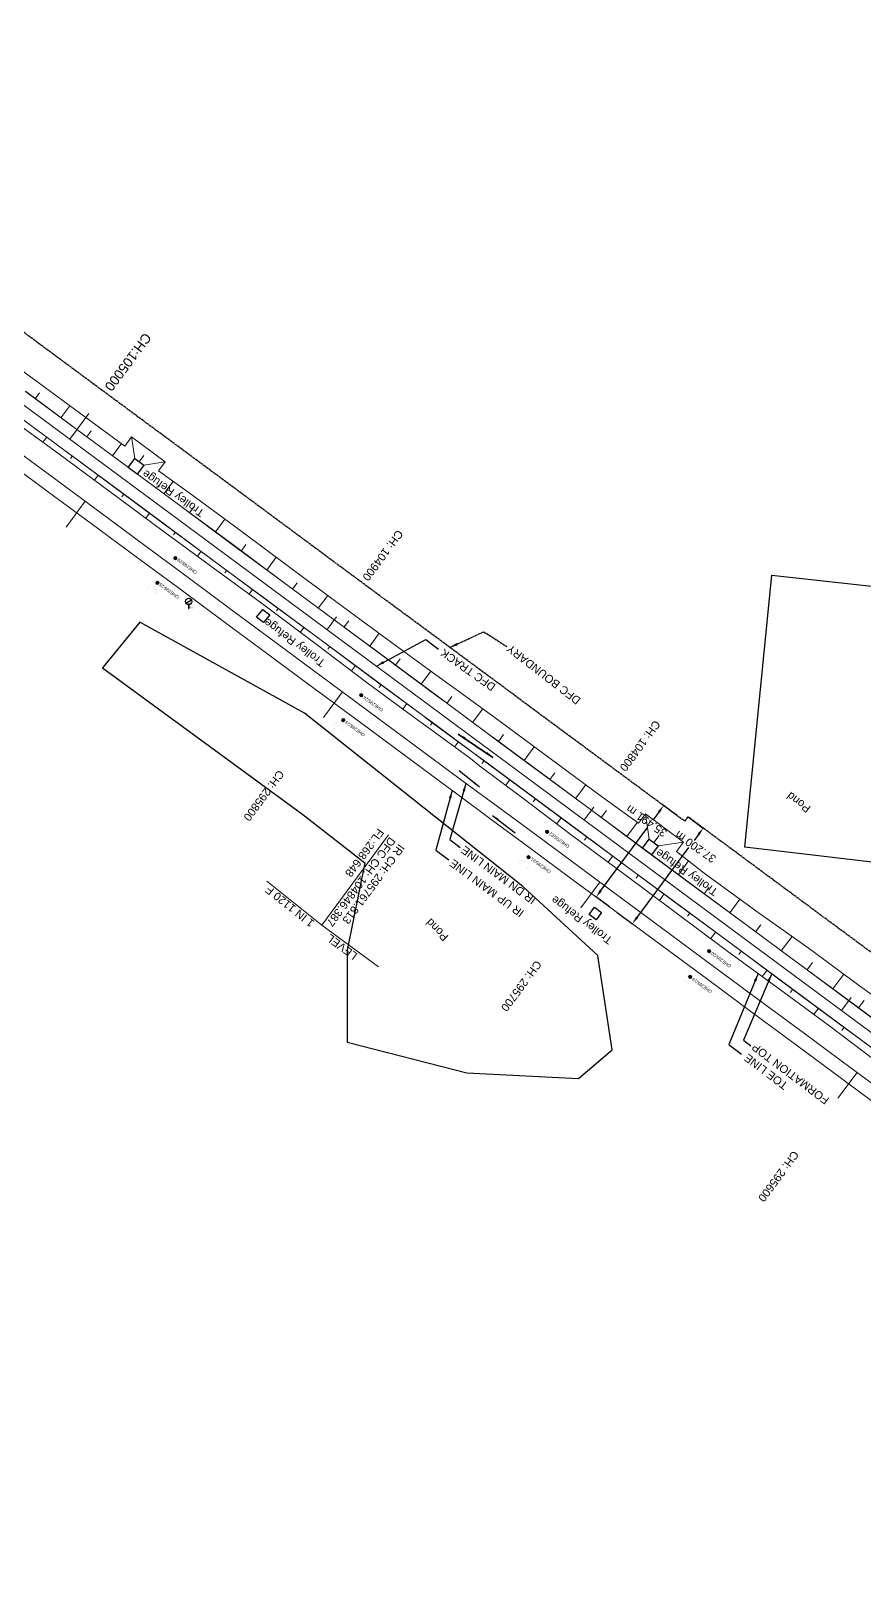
# Model space of a CAD drawing. Header units: metres. Extents: x 644418 to 1306172, y 3366650 to 6747308.
# Drawn here: x 648078.3 to 648338.7, y 3377028.2 to 3377508 of the extents above; entities that cross this region are included whole.
import ezdxf
from ezdxf.enums import TextEntityAlignment as Align

# ---------------------------------------------------------------- set-up
doc = ezdxf.new("R2010")
doc.units = ezdxf.units.M
doc.header["$MEASUREMENT"] = 0
doc.linetypes.add('CENTER', pattern=[2, 1.25, -0.25, 0.25, -0.25])
doc.layers.get('Defpoints').update_dxf_attribs({"lineweight": 0})
for name, color, linetype in [('DFCC Boundary', 6, 'CENTER'), ('POND', 5, 'Continuous'), ('PROPOSED DFCC FORMATION LINE', 187, 'Continuous'), ('PROPOSED FORMATION LINE - PLAN', 187, 'Continuous'), ('T_G', 8, 'Continuous'), ('TOPO_TEXT', 251, 'Continuous'), ('Trolley Refuse', 10, 'Continuous'), ('TROLLEY_STAND', 7, 'Continuous')]:
    doc.layers.add(name, color=color, linetype=linetype)
for name, color, linetype, lineweight in [('Existing Chainage', 7, 'Continuous', 0), ('Existing IR Track', 143, 'Continuous', 0), ('flow direction', 7, 'Continuous', 0), ('OHE MAST', 8, 'Continuous', 0), ('OHE MAST TEXT', 8, 'Continuous', 0), ('Proposed Chainage', 10, 'Continuous', 0), ('PROPOSED DFC TRACK', 1, 'Continuous', 0), ('PROPOSED DFCC TOE LINE', 239, 'Continuous', 0), ('PROPOSED DFCC TOE SLOPES', 239, 'Continuous', 0), ('PROPOSED DFCC TRACK', 1, 'Continuous', 0), ('PROPOSED GRADES IN PLAN', 10, 'Continuous', 0)]:
    doc.layers.add(name, color=color, linetype=linetype, lineweight=lineweight)
doc.styles.add('CUT-FILL', font='cut-fill.shx', dxfattribs={"height": 2})
doc.styles.get("Standard").update_dxf_attribs({"font": 'arial.ttf'})
doc.styles.add('Style-Arial', font='arial.ttf')
doc.dimstyles.new('DIM', dxfattribs={"dimtxt": 2.5, "dimasz": 2.5, "dimexe": 0.18, "dimexo": 0.0625, "dimgap": 0.09, "dimtad": 0, "dimtih": 1, "dimtoh": 1, "dimdec": 3, "dimzin": 0, "dimdsep": 46, "dimtxsty": 'Standard', "dimcen": 0.09, "dimadec": 0, "dimazin": 0, "dimtfac": 1, "dimtdec": 3, "dimtofl": 0, "dimtmove": 0, "dimatfit": 3, "dimfxl": 1, "dimtolj": 1, "dimtzin": 0, "dimarcsym": 0})
doc.dimstyles.new('ISO-25', dxfattribs={"dimtxt": 2.5, "dimasz": 2.5, "dimexe": 1.25, "dimexo": 0.625, "dimtad": 1, "dimtxsty": 'Standard', "dimcen": 2.5, "dimadec": 0, "dimazin": 0, "dimtfac": 1, "dimtmove": 0, "dimatfit": 3, "dimfxl": 1, "dimarcsym": 0})

# ---------------------------------------------------------------- blocks, each defined once
blk = doc.blocks.new('T-G')
at = {"color": 8}
for points in [[(-0.87, 1.71), (0.85, 2.73)], [(-0.85, 1.68), (0.87, 2.7)], [(-0.07, 1.2), (-0.07, 0)], [(-0.07, 0), (0.07, 0)], [(0.07, 1.2), (0.07, 0)]]:
    blk.add_lwpolyline(points, dxfattribs=at)
blk.add_circle((0, 2.19), 1, dxfattribs=at)
at = {"color": 8, "style": 'CUT-FILL'}
for s, p in [('T', (-0.08, 2.5, 203.18)), ('G', (-0.08, 1.51, 203.18))]:
    blk.add_text(s, height=0.4, dxfattribs=at).set_placement(p)
blk = doc.blocks.new('OHE MAST')
h = blk.add_hatch(color=256)
edge = h.paths.add_edge_path()
edge.add_arc((0, 0), 0.514, 0, 360)
at = {"const_width": 0.01, "flags": 128}
for points in [[(1.5, 3.5), (1.5, 2), (-1.5, 2), (-1.5, 3.5)], [(0, 2), (0, 0)]]:
    blk.add_lwpolyline(points, dxfattribs=at)
blk.add_circle((0, 0), 0.514)
blk = doc.blocks.new('*D1918')
at = {"layer": 'Defpoints', "color": 0, "linetype": 'Continuous', "ltscale": 0.5, "transparency": 16777216}
for p in [(648283.62, 3377262.37), (648261.49, 3377232.47), (648266.26, 3377228.93)]:
    blk.add_point(p, dxfattribs=at)
at = {"layer": 'DFCC Boundary', "color": 0, "linetype": 'Continuous', "lineweight": -2, "ltscale": 0.5, "transparency": 16777216}
for p, q in [((648283.67, 3377262.33), (648288.54, 3377258.73)), ((648286.9, 3377256.83), (648285.54, 3377254.98)), ((648267.75, 3377230.94), (648283.91, 3377252.78)), ((648261.54, 3377232.43), (648266.41, 3377228.83))]:
    blk.add_line(p, q, dxfattribs=at)
at = {"layer": 'DFCC Boundary', "color": 0, "linetype": 'Continuous', "ltscale": 0.5, "transparency": 16777216}
for points in [[(648286.57, 3377257.07), (648287.24, 3377256.58), (648288.39, 3377258.84)], [(648267.41, 3377231.19), (648268.08, 3377230.69), (648266.26, 3377228.93)]]:
    blk.add_solid(points, dxfattribs=at)
at = {"layer": 'DFCC Boundary', "color": 0, "linetype": 'Continuous', "ltscale": 0.5, "transparency": 16777216, "insert": (648286.01, 3377252.98), "char_height": 2.5, "attachment_point": 5, "rotation": 145}
blk.add_mtext('\\A1;37.200 m', dxfattribs=at)
blk = doc.blocks.new('*D1919')
at = {"layer": 'Defpoints', "color": 0, "linetype": 'Continuous', "ltscale": 0.5, "transparency": 16777216}
for p in [(648280.23, 3377262.74), (648254.94, 3377237.3), (648259.14, 3377234.2)]:
    blk.add_point(p, dxfattribs=at)
at = {"layer": 'DFCC Boundary', "color": 0, "linetype": 'Continuous', "lineweight": -2, "ltscale": 0.5, "transparency": 16777216}
for p, q in [((648280.18, 3377262.78), (648275.89, 3377265.95)), ((648274.55, 3377263.83), (648272.69, 3377261.32)), ((648256.43, 3377239.31), (648271.07, 3377259.12)), ((648259.09, 3377234.24), (648254.8, 3377237.41))]:
    blk.add_line(p, q, dxfattribs=at)
at = {"layer": 'DFCC Boundary', "color": 0, "linetype": 'Continuous', "ltscale": 0.5, "transparency": 16777216}
for points in [[(648274.22, 3377264.08), (648274.89, 3377263.59), (648276.04, 3377265.85)], [(648256.09, 3377239.56), (648256.77, 3377239.07), (648254.94, 3377237.3)]]:
    blk.add_solid(points, dxfattribs=at)
at = {"layer": 'DFCC Boundary', "color": 0, "linetype": 'Continuous', "ltscale": 0.5, "transparency": 16777216, "insert": (648270.69, 3377261.05), "char_height": 2.5, "attachment_point": 5, "rotation": 145}
blk.add_mtext('\\A1;35.491 m', dxfattribs=at)

msp = doc.modelspace()

# ---------------------------------------------------------------- linework, layer by layer
at = {"layer": 'DFCC Boundary', "ltscale": 0.5, "flags": 128}
msp.add_lwpolyline([(655695.597, 3371812.1897), (655640.8822, 3371912.823), (655580.0449, 3371996.7158), (655509.7792, 3372062.0857), (655426.9534, 3372113.9756), (655342.6069, 3372167.9462), (655257.8854, 3372221.2222), (655173.2688, 3372275.363), (655087.3459, 3372327.2788), (655002.8598, 3372380.6107), (654914.5097, 3372429.9473), (654741.1355, 3372529.4419), (654650.033, 3372576.4159), (654568.6995, 3372626.155), (654571.9877, 3372630.6369), (654391.4686, 3372756.327), (654377.1337, 3372736.8494), (654004.4289, 3373016.6995), (654007.7887, 3373020.6424), (653690.5739, 3373253.6486), (653690.5425, 3373253.6059), (653433.8132, 3373453.1485), (653440.7668, 3373462.5592), (653208.8394, 3373636.5534), (653216.1698, 3373646.5105), (653142.1983, 3373700.8896), (653053.6963, 3373771.1122), (652994.4341, 3373810.5255), (652929.3691, 3373859.5713), (652860.9168, 3373902.1103), (652749.6028, 3373984.4705), (652631.2396, 3374070.7175), (652636.2281, 3374078.1704), (652537.912, 3374145.7283), (652392.904, 3374241.2711), (652388.7719, 3374235.6812), (652308.569, 3374304.8076), (652315.9256, 3374314.7669), (652103.9815, 3374448.7876), (652083.1937, 3374464.1943), (652072.7494, 3374471.9329), (652052.3219, 3374487.0684), (652038.1897, 3374497.5387), (652024.0173, 3374508.0388), (652009.8347, 3374518.5254), (651995.6683, 3374529), (651981.7515, 3374539.2836), (651967.8828, 3374549.5317), (651954.6903, 3374559.2866), (651941.4997, 3374569.04), (651923.9377, 3374582.0168), (651906.3215, 3374595.0337), (651892.0868, 3374605.5547), (651877.7985, 3374616.1153), (651861.6288, 3374628.0564), (651845.5071, 3374639.9619), (651829.5757, 3374651.7544), (651824.7911, 3374655.296), (651813.6747, 3374663.5244), (651797.4592, 3374675.4968), (651792.6217, 3374679.0685), (651809.3453, 3374701.6999), (651798.0335, 3374710.0518), (651782.3495, 3374721.6444), (651766.6655, 3374733.2369), (651750.5163, 3374745.1875), (651734.3118, 3374757.179), (651717.3274, 3374769.6994), (651700.4625, 3374782.1317), (651684.6001, 3374793.8578), (651668.5938, 3374805.6902), (651652.6806, 3374817.4203), (651636.8173, 3374829.1137), (651620.9269, 3374840.8662), (651604.9647, 3374852.6718), (651588.7459, 3374864.6312), (651572.5882, 3374876.5455), (651556.6943, 3374888.2868), (651540.8409, 3374899.9983), (651524.5553, 3374912.0488), (651508.2568, 3374924.109), (651492.7938, 3374935.5157), (651477.3997, 3374946.8715), (651461.3291, 3374958.7436), (651445.2311, 3374970.6359), (651429.3555, 3374982.3615), (651413.4375, 3374994.1184), (651396.6322, 3375006.522), (651379.7761, 3375018.963), (651363.6644, 3375030.8565), (651352.7728, 3375038.8965), (651331.6522, 3375054.4784), (651315.7738, 3375066.1947), (651299.7306, 3375078.0412), (651283.6239, 3375089.9346), (651273.9044, 3375097.1057), (651264.2377, 3375104.2378), (651243.4187, 3375119.6324), (651222.5077, 3375135.095), (651201.5462, 3375150.5784), (651180.4926, 3375166.1298), (651161.7365, 3375179.9701), (651143.0969, 3375193.7244), (651126.6442, 3375205.9373), (651110.0563, 3375218.2505), (651088.7204, 3375233.9244), (651067.5473, 3375249.4788), (651049.4448, 3375262.8672), (651031.0656, 3375276.4601), (651013.3004, 3375289.5618), (650995.6557, 3375302.5748), (650975.556, 3375317.4171), (650955.4878, 3375332.2363), (650948.8014, 3375337.1771), (650951.4372, 3375340.7501), (650937.0874, 3375351.3535), (650916.0918, 3375366.8677), (650897.9224, 3375380.2929), (650879.805, 3375393.6796), (650866.8386, 3375403.2309), (650853.9116, 3375412.7532), (650835.5886, 3375426.289), (650817.2946, 3375439.8035), (650797.968, 3375454.1206), (650778.7222, 3375468.3781), (650760.7655, 3375481.6337), (650742.8011, 3375494.8949), (650723.0807, 3375509.4255), (650703.3693, 3375523.9495), (650688.6613, 3375534.8372), (650673.8463, 3375545.804), (650653.7938, 3375560.6295), (650633.6894, 3375575.4932), (650612.6421, 3375591.0542), (650592.0153, 3375606.3042), (650570.0328, 3375622.5591), (650548.5001, 3375638.4814), (650530.5234, 3375651.793), (650512.3606, 3375665.2423), (650494.7465, 3375678.2665), (650476.9008, 3375691.462), (650459.2976, 3375704.4721), (650441.3132, 3375717.7633), (650427.1261, 3375728.1319), (650413.8099, 3375737.864), (650402.677, 3375746.2697), (650389.8486, 3375755.6668), (650377.7322, 3375764.5425), (650360.7275, 3375777.1141), (650343.7744, 3375789.6482), (650325.0342, 3375803.5254), (650306.3109, 3375817.39), (650287.6225, 3375831.2124), (650268.717, 3375845.1957), (650250.337, 3375858.8009), (650231.8256, 3375872.5033), (650215.4559, 3375884.6355), (650199.261, 3375896.6381), (650189.9351, 3375903.5429), (650184.6476, 3375907.4517), (650170.3331, 3375918.0338), (650153.2211, 3375930.7288), (650135.9365, 3375943.5518), (650119.2313, 3375955.9159), (650102.3769, 3375968.3905), (650085.2738, 3375981.0461), (650068.2078, 3375993.6742), (650052.7787, 3376005.1011), (650037.4384, 3376016.4621), (650022.1728, 3376027.766), (650006.9632, 3376039.0283), (649974.7512, 3376062.8762), (649961.4537, 3376072.7117), (649948.2091, 3376082.508), (649944.476, 3376085.2722), (649918.728, 3376050.5341), (649909.4316, 3376057.4177), (649896.4092, 3376067.0604), (649893.7832, 3376069.0128), (649891.1645, 3376070.9437), (649888.4639, 3376072.9569), (649875.744, 3376082.3694), (649867.5551, 3376088.4016), (649853.4118, 3376098.8745), (649839.2513, 3376109.3603), (649829.0749, 3376116.9005), (649827.2194, 3376118.2675), (649818.0867, 3376125.0366), (649808.8566, 3376131.8779), (649793.2502, 3376143.4201), (649777.6288, 3376154.9733), (649763.6321, 3376165.3144), (649749.5741, 3376175.7007), (649733.9228, 3376187.2754), (649718.3343, 3376198.8036), (649705.3241, 3376208.4391), (649692.3703, 3376218.0327), (649678.0208, 3376228.6769), (649663.5747, 3376239.3366), (649646.4625, 3376252.0623), (649634.6272, 3376260.744), (649624.9192, 3376267.9946), (649615.0208, 3376275.3876), (649599.9831, 3376286.4834), (649588.9857, 3376294.598), (649590.032, 3376296.0132), (649586.1685, 3376298.8639), (649569.3593, 3376311.3207), (649552.641, 3376323.7102), (649537.2353, 3376335.0739), (649521.9792, 3376346.327), (649506.2408, 3376358.0035), (649490.3575, 3376369.7875), (649475.7578, 3376380.5673), (649461.1933, 3376391.3211), (649445.4753, 3376402.9572), (649429.8494, 3376414.5253), (649414.4906, 3376425.9209), (649378.3483, 3376452.6365), (649368.4603, 3376459.9984), (649352.6509, 3376471.6682), (649336.6992, 3376483.4434), (649322.3941, 3376494.1037), (649307.6557, 3376505.0862), (649290.8736, 3376517.4208), (649273.972, 3376529.8435), (649258.1992, 3376541.4854), (649242.2966, 3376553.2232), (649226.5432, 3376564.8634), (649210.8826, 3376576.435), (649195.2207, 3376588.0769), (649179.5326, 3376599.7383), (649164.9134, 3376610.5118), (649150.5177, 3376621.1205), (649135.415, 3376632.3287), (649120.2337, 3376643.5954), (649107.8929, 3376652.6743), (649095.5927, 3376661.7234), (649079.5687, 3376673.5769), (649063.4846, 3376685.4748), (649046.5651, 3376697.9756), (649029.6506, 3376710.4727), (649013.3465, 3376722.5351), (648996.9805, 3376734.6431), (648980.3936, 3376746.8979), (648963.6626, 3376759.259), (648946.7453, 3376771.7643), (648929.6945, 3376784.3682), (648913.5118, 3376796.3614), (648897.2206, 3376808.435), (648876.2496, 3376823.9678), (648855.1325, 3376839.6089), (648839.3985, 3376851.2044), (648823.6596, 3376862.8037), (648806.187, 3376875.7235), (648788.7814, 3376888.5937), (648772.4766, 3376900.6763), (648756.1277, 3376912.7915), (648748.6058, 3376918.3049), (648733.321, 3376929.6306), (648718.1841, 3376940.8501), (648694.1574, 3376958.9078), (648686.9154, 3376964.1595), (648685.9321, 3376964.8321), (648667.95, 3376978.2197), (648649.3198, 3376992.1471), (648633.5557, 3377003.8368), (648617.684, 3377015.6038), (648613.3865, 3377018.7718), (648613.1308, 3377018.4261), (648605.39, 3377024.1325), (648593.439, 3377032.9404), (648576.5994, 3377045.3816), (648559.8787, 3377057.7351), (648542.9247, 3377070.3132), (648525.9483, 3377082.908), (648511.3109, 3377093.7409), (648496.5572, 3377104.6599), (648477.562, 3377118.7172), (648458.5464, 3377132.7896), (648451.3349, 3377138.2101), (648435.5918, 3377149.862), (648422.1096, 3377159.9046), (648408.3664, 3377170.0637), (648394.6863, 3377180.1761), (648381.6588, 3377189.818), (648368.6059, 3377199.4787), (648354.1188, 3377210.196), (648339.6473, 3377220.9017), (648325.8166, 3377231.1386), (648311.9735, 3377241.3853), (648297.2469, 3377252.2824), (648283.6168, 3377262.3688), (648282.6002, 3377260.9951), (648281.5015, 3377261.8082), (648268.446, 3377271.4578), (648255.3849, 3377281.1115), (648243.3023, 3377290.0413), (648231.5826, 3377298.7116), (648230.1246, 3377299.843), (648216.137, 3377310.1827), (648202.3989, 3377320.3379), (648187.9045, 3377331.0225), (648173.4524, 3377341.7035), (648159.964, 3377351.7009), (648146.3755, 3377361.7726), (648132.3698, 3377372.1252), (648118.3132, 3377382.5155), (648104.5683, 3377392.6752), (648090.8453, 3377402.8186), (648079.0331, 3377411.5788), (648067.1746, 3377420.3734), (648052.1864, 3377431.461), (648037.1291, 3377442.5999), (648023.4384, 3377452.7367), (648009.6421, 3377462.9518), (647998.5681, 3377471.1475), (647977.6651, 3377486.6371), (647970.8013, 3377491.7424), (647954.3046, 3377504.0127), (647940.5645, 3377514.1537), (647927.1436, 3377524.0583), (647912.5029, 3377534.9198), (647897.7662, 3377545.8524), (647883.3488, 3377556.5286), (647868.9785, 3377567.1699), (647855.3948, 3377577.2425), (647841.7032, 3377587.3948), (647828.8284, 3377596.8277), (647815.9828, 3377606.2395), (647798.869, 3377618.9232), (647787.996, 3377626.9816), (647769.1212, 3377640.9619), (647756.6675, 3377650.183), (647742.624, 3377660.5991), (647728.5049, 3377671.0713), (647713.635, 3377682.0926), (647698.699, 3377693.1628), (647681.9918, 3377705.517), (647665.4025, 3377717.7839), (647652.0515, 3377727.6811), (647638.8028, 3377737.5025), (647625.2604, 3377747.546), (647611.724, 3377757.585), (647601.846, 3377764.9047), (647586.5632, 3377776.2354), (647574.9107, 3377784.8659), (647552.1318, 3377801.7377), (647544.5766, 3377807.3492), (647531.2096, 3377817.2774), (647518.7824, 3377826.4783), (647506.3678, 3377835.6698), (647493.0662, 3377845.5438), (647479.7149, 3377855.4547), (647466.3541, 3377865.3556), (647452.9886, 3377875.26), (647440.1702, 3377884.755), (647427.3392, 3377894.2595), (647421.9004, 3377898.2902), (647422.4016, 3377898.9655), (647413.1507, 3377905.8213), (647398.5546, 3377916.6386), (647385.2867, 3377926.4568), (647372.1159, 3377936.2032), (647357.4127, 3377947.1112), (647351.2811, 3377951.6601), (647330.0092, 3377967.4105), (647317.4471, 3377976.6964), (647304.414, 3377986.3606), (647291.335, 3377996.0589), (647278.7541, 3378005.3917), (647266.0777, 3378014.7954), (647252.9457, 3378024.4462), (647239.9839, 3378033.9719), (647225.7512, 3378044.5255), (647211.5179, 3378055.0796), (647196.511, 3378066.208), (647181.4966, 3378077.3419), (647167.7872, 3378087.5064), (647154.0498, 3378097.6917), (647140.7668, 3378107.5414), (647127.4862, 3378117.3893), (647113.2521, 3378127.9375), (647099.0375, 3378138.4713), (647085.0268, 3378148.8592), (647070.9977, 3378159.2608), (647056.5444, 3378169.9697), (647042.0873, 3378180.6814), (647027.5624, 3378191.4464), (647013.0728, 3378202.1851), (646999.864, 3378211.9684), (646986.6741, 3378221.7376), (646973.6148, 3378231.4185), (646960.4875, 3378241.1499), (646945.7953, 3378252.0414), (646931.0256, 3378262.9902), (646930.6274, 3378263.2852), (646951.9475, 3378292.0562)], dxfattribs=at)
at = {"layer": 'Existing Chainage', "color": 0, "linetype": 'Continuous', "lineweight": 13, "flags": 128}
for points in [[(648089.3452, 3377352.8851), (648095.2988, 3377360.9197)], [(648169.7227, 3377293.3845), (648175.6728, 3377301.4217)], [(648250.1319, 3377233.923), (648256.0765, 3377241.9642)], [(648330.5082, 3377174.4364), (648336.4568, 3377182.4747)]]:
    msp.add_lwpolyline(points, dxfattribs=at)
at = {"layer": 'Existing IR Track', "flags": 128}
for points in [[(648072.3208, 3377377.946), (648086.1312, 3377367.7127), (648099.7896, 3377357.5921), (648113.9119, 3377347.136), (648127.9069, 3377336.7742), (648141.471, 3377326.7372), (648154.9629, 3377316.7535), (648169.465, 3377306.0174), (648183.5264, 3377295.6076), (648197.6217, 3377285.1231), (648212.4181, 3377274.1172), (648224.8093, 3377265.0189), (648236.7433, 3377256.2563), (648249.9887, 3377246.4646), (648262.985, 3377236.8571), (648277.7499, 3377225.9207), (648292.3906, 3377215.0763), (648306.3144, 3377204.7766), (648320.0626, 3377194.6068), (648334.6264, 3377183.8293), (648349.0598, 3377173.1481)], [(648069.7266, 3377374.2947), (648083.4723, 3377364.1345), (648097.2172, 3377353.9749), (648111.2734, 3377343.5848), (648125.2606, 3377333.2459), (648138.8306, 3377323.188), (648152.3385, 3377313.176), (648166.8279, 3377302.4675), (648181.321, 3377291.7839), (648195.0402, 3377281.6426), (648208.6941, 3377271.5496), (648210.1467, 3377270.4224), (648222.1944, 3377261.5095), (648234.2905, 3377252.5696), (648247.3506, 3377242.9166), (648260.4061, 3377233.267), (648275.1186, 3377222.3796), (648289.8461, 3377211.4819), (648303.6845, 3377201.2386), (648317.5162, 3377191.001), (648331.9949, 3377180.2899), (648346.482, 3377169.5727)]]:
    msp.add_lwpolyline(points, dxfattribs=at)
at = {"layer": 'POND', "linetype": 'Continuous'}
for points in [[(648434.771, 3377237.129, 266.831), (648301.447, 3377252.863, 266.817), (648309.799, 3377337.887, 266.788), (648379.706, 3377330.141, 266.892)], [(648177.15, 3377191.923, 266.36), (648214.549, 3377182.321, 266.213), (648249.41, 3377180.636, 266.293), (648259.948, 3377189.501, 265.947), (648255.467, 3377218.985, 265.646), (648232.0921, 3377240.6074, 266.263), (648163.823, 3377294.767, 265.066), (648112.407, 3377323.19, 266.573), (648100.731, 3377308.9, 266.573), (648163.281, 3377263.055, 265.868), (648182.642, 3377248.018, 265.943), (648177.207, 3377220.665, 265.648)]]:
    msp.add_polyline3d(points, close=True, dxfattribs=at)
at = {"layer": 'Proposed Chainage', "lineweight": 0, "flags": 128}
for points in [[(648096.4356, 3377388.3867), (648090.4865, 3377380.3488)], [(648173.84, 3377324.8765), (648170.8655, 3377320.8575)], [(648254.219, 3377265.3852), (648251.2445, 3377261.3662)], [(648334.598, 3377205.8938), (648331.6235, 3377201.8749)]]:
    msp.add_lwpolyline(points, dxfattribs=at)
at = {"layer": 'PROPOSED DFCC FORMATION LINE', "lineweight": 0, "flags": 128}
for points in [[(648349.9302, 3377192.9909), (648333.8544, 3377204.8891), (648317.7786, 3377216.7874), (648301.7028, 3377228.6856), (648285.627, 3377240.5839), (648269.5512, 3377252.4822), (648253.4754, 3377264.3804), (648237.3996, 3377276.2787), (648224.2281, 3377286.0274), (648221.3238, 3377288.1769), (648208.1523, 3377297.9256), (648205.248, 3377300.0752), (648189.1722, 3377311.9735), (648173.0964, 3377323.8717), (648157.0206, 3377335.77), (648140.9448, 3377347.6683), (648124.869, 3377359.5665), (648108.7932, 3377371.4648), (648092.7174, 3377383.363), (648076.6416, 3377395.2613)], [(648076.6713, 3377395.3015), (648092.7471, 3377383.4032), (648108.8229, 3377371.505), (648124.8987, 3377359.6067), (648140.9745, 3377347.7084), (648157.0503, 3377335.8102), (648173.1261, 3377323.9119), (648189.2019, 3377312.0137), (648205.2777, 3377300.1154), (648208.182, 3377297.9658), (648221.3535, 3377288.2171), (648224.2578, 3377286.0676), (648237.4293, 3377276.3189), (648253.5051, 3377264.4206), (648269.5809, 3377252.5223), (648285.6567, 3377240.6241), (648301.7325, 3377228.7258), (648317.8083, 3377216.8276), (648333.8841, 3377204.9293), (648349.9599, 3377193.031)], [(648345.4386, 3377186.9222), (648329.3628, 3377198.8205), (648313.287, 3377210.7188), (648297.2112, 3377222.617), (648281.1354, 3377234.5153), (648265.0596, 3377246.4135), (648248.9838, 3377258.3118), (648232.908, 3377270.2101), (648219.7365, 3377279.9588), (648216.8322, 3377282.1083), (648203.6607, 3377291.857), (648200.7564, 3377294.0066), (648184.6806, 3377305.9049), (648168.6048, 3377317.8031), (648152.529, 3377329.7014), (648136.4532, 3377341.5996), (648120.3774, 3377353.4979), (648104.3016, 3377365.3962), (648088.2258, 3377377.2944), (648072.15, 3377389.1927)], [(648345.4683, 3377186.9624), (648329.3925, 3377198.8607), (648313.3167, 3377210.7589), (648297.2409, 3377222.6572), (648281.1651, 3377234.5555), (648265.0893, 3377246.4537), (648249.0135, 3377258.352), (648232.9377, 3377270.2503), (648219.7662, 3377279.999), (648216.8619, 3377282.1485), (648203.6904, 3377291.8972), (648200.7861, 3377294.0468), (648184.7103, 3377305.945), (648168.6345, 3377317.8433), (648152.5587, 3377329.7416), (648136.4829, 3377341.6398), (648120.4071, 3377353.5381), (648104.3313, 3377365.4364), (648088.2555, 3377377.3346), (648072.1797, 3377389.2329)]]:
    msp.add_lwpolyline(points, dxfattribs=at)
at = {"layer": 'PROPOSED DFCC TOE LINE', "lineweight": 0, "flags": 128}
for points in [[(647955.8979, 3377489.2005), (647966.3977, 3377481.6387), (647982.5847, 3377469.8907), (647998.6932, 3377458.0366), (648014.8183, 3377446.205), (648030.9881, 3377434.4337), (648047.0973, 3377422.5805), (648063.2553, 3377410.7933), (648079.375, 3377398.9544), (648095.5067, 3377387.1317), (648107.6902, 3377378.2006)], [(648343.9357, 3377184.8917), (648327.9327, 3377196.8884), (648311.8525, 3377208.7806), (648295.7146, 3377220.595), (648279.6734, 3377232.54), (648263.6292, 3377244.4809), (648247.542, 3377256.3638), (648231.5974, 3377268.4393), (648218.4734, 3377278.2522), (648215.6547, 3377280.5175), (648202.4719, 3377290.2509), (648199.555, 3377292.3834), (648183.4057, 3377304.1824), (648167.4842, 3377316.289), (648151.4933, 3377328.3021), (648135.3381, 3377340.093), (648119.2149, 3377351.9273), (648103.1473, 3377363.8366), (648087.0627, 3377375.723), (648070.954, 3377387.5769)], [(648107.6902, 3377378.2006), (648109.7852, 3377381.0311), (648120.2819, 3377373.2621), (648118.235, 3377370.4966)], [(648110.7835, 3377374.346), (648109.7852, 3377381.0311)], [(648113.5968, 3377372.2638), (648120.2819, 3377373.2621)], [(648118.235, 3377370.4966), (648127.798, 3377363.5239), (648143.8936, 3377351.6525), (648159.9805, 3377339.7692), (648176.0383, 3377327.8466), (648192.1696, 3377316.0234), (648208.3275, 3377304.2359), (648211.2645, 3377302.1306), (648224.5025, 3377292.4717), (648227.4016, 3377290.3152), (648240.5533, 3377280.5396), (648256.6616, 3377268.6853), (648268.2281, 3377260.3907)], [(648268.2281, 3377260.3907), (648270.3605, 3377263.2718), (648282.2632, 3377254.4622), (648280.0591, 3377251.4842)], [(648271.5416, 3377255.3634), (648270.3605, 3377263.2718)], [(648274.3548, 3377253.2812), (648282.2632, 3377254.4622)], [(648280.0591, 3377251.4842), (648288.7193, 3377244.7619), (648304.8963, 3377233.0004), (648321.2048, 3377221.4166), (648337.2639, 3377209.4958), (648353.507, 3377197.8235), (648369.3841, 3377185.6568), (648385.5011, 3377173.8142), (648401.091, 3377161.2594), (648417.0155, 3377149.1567), (648429.0829, 3377140.6231)]]:
    msp.add_lwpolyline(points, dxfattribs=at)
at = {"layer": 'PROPOSED DFCC TOE SLOPES', "linetype": 'Continuous', "lineweight": 0, "flags": 128}
for points in [[(648079.7121, 3377392.9887), (648081.0841, 3377394.8425)], [(648087.75, 3377387.0396), (648090.522, 3377390.7849)], [(648083.2881, 3377381.0112), (648082.0852, 3377379.3859)], [(648095.7879, 3377381.0905), (648097.1878, 3377382.9818)], [(648103.8258, 3377375.1413), (648106.6528, 3377378.961)], [(648091.326, 3377375.062), (648090.7305, 3377374.2574)], [(648112.1902, 3377373.3049), (648113.6203, 3377375.2371)], [(648099.3639, 3377369.1129), (648098.1772, 3377367.5095)], [(648119.9016, 3377363.2431), (648122.8043, 3377367.165)], [(648107.4018, 3377363.1638), (648106.809, 3377362.3628)], [(648115.4397, 3377357.2146), (648114.2501, 3377355.6073)], [(648127.9395, 3377357.2939), (648129.4059, 3377359.2752)], [(648135.9774, 3377351.3448), (648138.9201, 3377355.3207)], [(648123.4776, 3377351.2655), (648122.8861, 3377350.4662)], [(648144.0153, 3377345.3957), (648145.4908, 3377347.3892)], [(648131.5155, 3377345.3164), (648130.3561, 3377343.7498)], [(648152.0532, 3377339.4465), (648155.0097, 3377343.4411)], [(648139.5534, 3377339.3672), (648138.9886, 3377338.6041)], [(648147.5913, 3377333.4181), (648146.5014, 3377331.9455)], [(648160.0911, 3377333.4974), (648161.5693, 3377335.4947)], [(648168.129, 3377327.5483), (648171.0765, 3377331.5306)], [(648155.6292, 3377327.469), (648155.0884, 3377326.7383)], [(648176.1669, 3377321.5991), (648177.6431, 3377323.5937)], [(648163.6671, 3377321.5199), (648162.543, 3377320.001)], [(648184.2048, 3377315.65), (648187.1851, 3377319.6767)], [(648171.705, 3377315.5707), (648171.1151, 3377314.7737)], [(648179.7429, 3377309.6216), (648178.486, 3377307.9233)], [(648192.2427, 3377309.7009), (648193.7492, 3377311.7364)], [(648200.2806, 3377303.7518), (648203.3347, 3377307.8782)], [(648187.7808, 3377303.6725), (648187.1356, 3377302.8006)], [(648208.3185, 3377297.8026), (648209.875, 3377299.9056)], [(648195.8187, 3377297.7233), (648194.5649, 3377296.0293)], [(648216.3564, 3377291.8535), (648219.51, 3377296.1144)], [(648203.8566, 3377291.7742), (648203.2475, 3377290.9511)], [(648211.8945, 3377285.8251), (648210.6831, 3377284.1883)], [(648224.3943, 3377285.9044), (648225.9809, 3377288.0481)], [(648219.9324, 3377279.8759), (648219.2857, 3377279.0021)], [(648232.4322, 3377279.9552), (648235.5934, 3377284.2263)], [(648240.4701, 3377274.0061), (648242.05, 3377276.1408)], [(648227.9703, 3377273.9268), (648226.6479, 3377272.1401)], [(648248.508, 3377268.057), (648251.6841, 3377272.3483)], [(648236.0082, 3377267.9777), (648235.3255, 3377267.0553)], [(648244.0461, 3377262.0285), (648242.6151, 3377260.0951)], [(648256.5459, 3377262.1078), (648258.1561, 3377264.2834)], [(648252.084, 3377256.0794), (648251.3494, 3377255.0868)], [(648264.5838, 3377256.1587), (648267.8936, 3377260.6306)], [(648272.9482, 3377254.3223), (648274.6047, 3377256.5604)], [(648260.1219, 3377250.1303), (648258.6582, 3377248.1527)], [(648280.6596, 3377244.2604), (648283.8362, 3377248.5524)], [(648268.1598, 3377244.1811), (648267.4267, 3377243.1907)], [(648276.1977, 3377238.232), (648274.7158, 3377236.2297)], [(648288.6975, 3377238.3113), (648290.2533, 3377240.4134)], [(648284.2356, 3377232.2829), (648283.4865, 3377231.2707)], [(648296.7354, 3377232.3622), (648299.8976, 3377236.6347)], [(648304.7733, 3377226.4131), (648306.3922, 3377228.6004)], [(648292.2735, 3377226.3338), (648290.7579, 3377224.286)], [(648312.8112, 3377220.4639), (648316.1655, 3377224.9959)], [(648300.3114, 3377220.3846), (648299.5542, 3377219.3615)], [(648308.3493, 3377214.4355), (648306.8659, 3377212.4313)], [(648320.8491, 3377214.5148), (648322.5606, 3377216.8272)], [(648328.887, 3377208.5657), (648332.3017, 3377213.1793)], [(648316.3872, 3377208.4864), (648315.6556, 3377207.4978)], [(648336.9249, 3377202.6165), (648338.6456, 3377204.9414)], [(648324.4251, 3377202.5372), (648322.964, 3377200.5631)], [(648332.463, 3377196.5881), (648331.7262, 3377195.5925)]]:
    msp.add_lwpolyline(points, dxfattribs=at)
at = {"layer": 'PROPOSED DFCC TRACK', "color": 12, "flags": 128}
msp.add_lwpolyline([(652051.8841, 3374457.8117), (651483.1316, 3374869.9633), (651480.0951, 3374872.1638), (651477.0587, 3374874.3645), (651474.0227, 3374876.5656), (651470.9871, 3374878.7673), (651467.952, 3374880.9698), (651464.9177, 3374883.1733), (651461.8843, 3374885.3781), (651458.8519, 3374887.5843, -0.00144677), (651426.1699, 3374911.5196), (651423.1515, 3374913.7448), (651420.1341, 3374915.9715), (651417.1177, 3374918.1993), (651414.1019, 3374920.4282), (651411.0868, 3374922.6578), (651408.0721, 3374924.8881), (651405.0578, 3374927.1188), (651402.0435, 3374929.3497), (646816.8315, 3378323.0253)], format="xyb", dxfattribs=at)
at = {"layer": 'PROPOSED GRADES IN PLAN', "linetype": 'Continuous', "lineweight": 0}
msp.add_line((648190.056, 3377256.6665), (648169.2341, 3377228.5339), dxfattribs=at)
at = {"layer": 'PROPOSED GRADES IN PLAN', "linetype": 'Continuous', "lineweight": 0, "flags": 128}
msp.add_lwpolyline([(648186.9175, 3377215.4458), (648169.2341, 3377228.5339), (648152.0489, 3377242.2696)], dxfattribs=at)
at = {"layer": 'Trolley Refuse'}
for points in [[(648111.5146, 3377369.4505), (648108.7014, 3377371.5327), (648110.7835, 3377374.346), (648113.5968, 3377372.2638)], [(648272.2726, 3377250.4679), (648269.4594, 3377252.5501), (648271.5416, 3377255.3634), (648274.3548, 3377253.2812)]]:
    msp.add_lwpolyline(points, close=True, dxfattribs=at)
at = {"layer": 'TROLLEY_STAND', "linetype": 'Continuous'}
for points in [[(648150.836, 3377327.108, 268.652), (648152.988, 3377325.429, 268.624), (648151.025, 3377323.081, 268.69), (648148.8729, 3377324.7601, 268.69)], [(648252.82, 3377231.785, 268.46), (648254.452, 3377234.128, 268.548), (648256.634, 3377232.5, 268.538), (648255.0012, 3377230.1559, 268.538)]]:
    msp.add_polyline3d(points, close=True, dxfattribs=at)

# ---------------------------------------------------------------- block references
at = {"layer": 'OHE MAST', "color": 2, "rotation": 143.3908318566117}
for p in [(648123.478, 3377343.179), (648117.88, 3377335.44), (648181.571, 3377300.315), (648175.939, 3377292.561), (648239.628, 3377257.659), (648233.843, 3377249.726), (648290.255, 3377220.386), (648284.361, 3377212.325)]:
    msp.add_blockref('OHE MAST', p, dxfattribs=at)
at = {"layer": 'T_G', "linetype": 'Continuous'}
msp.add_blockref('T-G', (648127.646, 3377327.442, 267.954), dxfattribs=at)

# ---------------------------------------------------------------- texts
at = {"layer": 'DFCC Boundary', "ltscale": 0.5}
msp.add_text('DFC BOUNDARY', height=2.5, rotation=142.216675, dxfattribs=at).set_placement((648250.3612, 3377299.2128))
at = {"layer": 'Existing Chainage', "color": 0, "linetype": 'Continuous', "lineweight": 0, "char_height": 2.5, "attachment_point": 6, "line_spacing_factor": 0.6, "style": 'Style-Arial'}
for s, insert, rotation in [('CH: 295800', (648145.5876, 3377261.4835), 233.486977), ('CH: 295700', (648226.0186, 3377202.0055), 233.526182), ('CH: 295600', (648306.379, 3377142.531), 233.497546)]:
    msp.add_mtext(s, dxfattribs=dict(at, insert=insert, rotation=rotation))
at = {"layer": 'Existing IR Track', "color": 7, "lineweight": 0}
for s, rotation, p in [('IR DN MAIN LINE', 143.586435, (648213.1977, 3377252.4311)), ('IR UP MAIN LINE', 143.589871, (648209.5927, 3377248.2811))]:
    msp.add_text(s, height=2.5, rotation=rotation, dxfattribs=at).set_placement(p, align=Align.MIDDLE_RIGHT)
at = {"layer": 'OHE MAST TEXT'}
for s, p in [('OHE295/26', (648127.1145, 3377340.6674)), ('OHE295/25', (648121.5165, 3377332.9284)), ('OHE295/24', (648185.2599, 3377297.6565)), ('OHE295/23', (648179.6279, 3377289.9025)), ('OHE295/22', (648243.4446, 3377255.0878)), ('OHE295/21', (648237.6596, 3377247.1548)), ('OHE295/20', (648293.9403, 3377217.6877)), ('OHE295/19', (648288.0463, 3377209.6267))]:
    msp.add_text(s, height=1, rotation=144, dxfattribs=at).set_placement(p, align=Align.MIDDLE_CENTER)
at = {"layer": 'Proposed Chainage', "lineweight": 0, "attachment_point": 6, "rotation": 233.493563, "line_spacing_factor": 0.6, "style": 'Style-Arial'}
for s, insert, char_height in [('CH:105000', (648102.3847, 3377395.9246), 3), ('CH: 104900', (648182.7637, 3377336.5167), 2.5), ('CH: 104800', (648263.1427, 3377277.0253), 2.5)]:
    msp.add_mtext(s, dxfattribs=dict(at, insert=insert, char_height=char_height))
at = {"layer": 'PROPOSED DFC TRACK', "color": 10, "linetype": 'Continuous', "lineweight": -3, "ltscale": 5, "style": 'Style-Arial'}
msp.add_text('DFC TRACK', height=2.5, rotation=144.727092, dxfattribs=at).set_placement((648207.478, 3377315.0449), align=Align.RIGHT)
at = {"layer": 'PROPOSED DFCC TOE LINE', "lineweight": 0}
msp.add_text('TOE LINE', height=2.5, rotation=142.940289, dxfattribs=at).set_placement((648302.4187, 3377188.4918), align=Align.RIGHT)
at = {"layer": 'PROPOSED FORMATION LINE - PLAN', "lineweight": 0}
msp.add_text('FORMATION TOP', height=2.5, rotation=142.940289, dxfattribs=at).set_placement((648304.7766, 3377191.8211), align=Align.RIGHT)
at = {"layer": 'PROPOSED GRADES IN PLAN', "linetype": 'Continuous', "lineweight": 0, "char_height": 2.5, "style": 'Style-Arial'}
for s, insert, attachment_point, rotation, line_spacing_factor in [('{\\C1;DFC CH: 104846.387\\PFL:268.648}', (648189.6484, 3377256.8605), 4, 233.493563, 1.08), ('1 IN 1120 F', (648167.1834, 3377229.6066), 7, 141.365387, 0.84), ('LEVEL', (648171.8658, 3377225.9262), 9, 143.493563, 0.84)]:
    msp.add_mtext(s, dxfattribs=dict(at, insert=insert, attachment_point=attachment_point, rotation=rotation, line_spacing_factor=line_spacing_factor))
at = {"layer": 'PROPOSED GRADES IN PLAN', "color": 7, "linetype": 'Continuous', "lineweight": 0, "insert": (648194.2906, 3377253.3544), "char_height": 2.5, "attachment_point": 4, "rotation": 233.4936, "line_spacing_factor": 1.08, "style": 'Style-Arial'}
msp.add_mtext('IR CH: 295761.813', dxfattribs=at)
at = {"layer": 'T_G'}
msp.add_text('T/G', height=0.5, dxfattribs=at).set_placement((648127.646, 3377327.442, 267.954))
at = {"layer": 'TOPO_TEXT'}
for s, rotation, p in [('Trolley Refuge', 143.499627, (648170.5831, 3377310.9564)), ('Pond', 143, (648322.221, 3377265.4105, 266.8207)), ('Trolley Refuge', 143.499627, (648260.3122, 3377224.3171)), ('Pond', 134.694456, (648209.0263, 3377225.0389))]:
    msp.add_text(s, height=2.5, rotation=rotation, dxfattribs=at).set_placement(p)
at = {"layer": 'Trolley Refuse', "style": 'Style-Arial'}
for p in [(648132.8149, 3377357.8702), (648293.2652, 3377239.4611)]:
    msp.add_text('Trolley Refuge', height=2.5, rotation=145, dxfattribs=at).set_placement(p)

# ---------------------------------------------------------------- dimensions: what is measured, and where the dimension line sits
at = {"layer": 'DFCC Boundary', "linetype": 'Continuous', "ltscale": 0.5}
for base, p1, p2, angle, picture, middle in [((648254.944, 3377237.3042), (648280.2347, 3377262.7445), (648259.1393, 3377234.2033), 233.53108, '*D1919', (648270.6925, 3377261.0492)), ((648266.2628, 3377228.933), (648283.6168, 3377262.3688), (648261.4885, 3377232.4661), 233.498219, '*D1918', (648286.0113, 3377252.9787))]:
    dim = msp.add_linear_dim(base=base, p1=p1, p2=p2, angle=angle, dimstyle='DIM', override={"dimpost": ' m', "dimtmove": 2}, dxfattribs=at)
    dim.commit()
    dim.dimension.update_dxf_attribs({"geometry": picture, "text_midpoint": middle, "dimtype": 129, "text_rotation": 145})

# ---------------------------------------------------------------- leaders
at = {"layer": 'DFCC Boundary', "ltscale": 0.5}
msp.add_leader([(648209.2679, 3377315.2603), (648219.8004, 3377320.1664), (648227.0264, 3377315.5845)], dimstyle='ISO-25', override={"dimtxt": 0.5, "dimtad": 0}, dxfattribs=at)
at = {"layer": 'Existing IR Track', "color": 7, "lineweight": 0}
for points in [[(648209.9792, 3377270.5875), (648204.9152, 3377251.9741), (648208.9344, 3377248.9346)], [(648214.2885, 3377272.79), (648209.2109, 3377255.3019), (648212.4368, 3377252.7479)]]:
    msp.add_leader(points, dimstyle='ISO-25', override={"dimtxt": 0.5, "dimtad": 0}, dxfattribs=at)
at = {"layer": 'flow direction', "lineweight": 0}
for points in [[(648218.5025, 3377271.645), (648212.195, 3377276.7052)], [(648222.6076, 3377262.7743), (648229.6678, 3377257.3368)]]:
    msp.add_leader(points, dimstyle='ISO-25', override={"dimtxt": 0.5, "dimasz": 2, "dimtad": 0}, dxfattribs=at)
at = {"layer": 'PROPOSED DFC TRACK', "color": 10, "linetype": 'Continuous', "lineweight": -3, "ltscale": 5}
msp.add_leader([(648186.2851, 3377309.4449), (648201.7745, 3377317.7079), (648205.651, 3377314.7567)], dimstyle='ISO-25', override={"dimtxt": 3, "dimasz": 2.5, "dimgap": 0.625, "dimtad": 0, "dimdec": 3, "dimzin": 2, "dimtdec": 3}, dxfattribs=at)
at = {"layer": 'PROPOSED DFC TRACK', "linetype": 'Continuous', "lineweight": 0}
for points in [[(648211.8823, 3377288.1923), (648222.7141, 3377280.9102)], [(648222.7141, 3377280.9102), (648211.8823, 3377288.1923)]]:
    msp.add_leader(points, dimstyle='ISO-25', override={"dimtxt": 3, "dimasz": 2.5, "dimtad": 0, "dimdec": 3, "dimzin": 2, "dimtdec": 3}, dxfattribs=at)
at = {"layer": 'PROPOSED DFCC TOE LINE', "lineweight": 0}
msp.add_leader([(648305.5903, 3377213.3651), (648296.4463, 3377191.1616), (648300.3786, 3377188.1791)], dimstyle='ISO-25', override={"dimtxt": 3, "dimasz": 2.5, "dimgap": 0.625, "dimtad": 0, "dimdec": 3, "dimzin": 2, "dimtdec": 3}, dxfattribs=at)
at = {"layer": 'PROPOSED FORMATION LINE - PLAN', "lineweight": 0}
msp.add_leader([(648309.8073, 3377213.3564), (648301.0382, 3377192.5592), (648303.2855, 3377190.8409)], dimstyle='ISO-25', override={"dimtxt": 3, "dimasz": 2.5, "dimgap": 0.625, "dimtad": 0, "dimdec": 3, "dimzin": 2, "dimtdec": 3}, dxfattribs=at)

doc.saveas('drawing.dxf')
